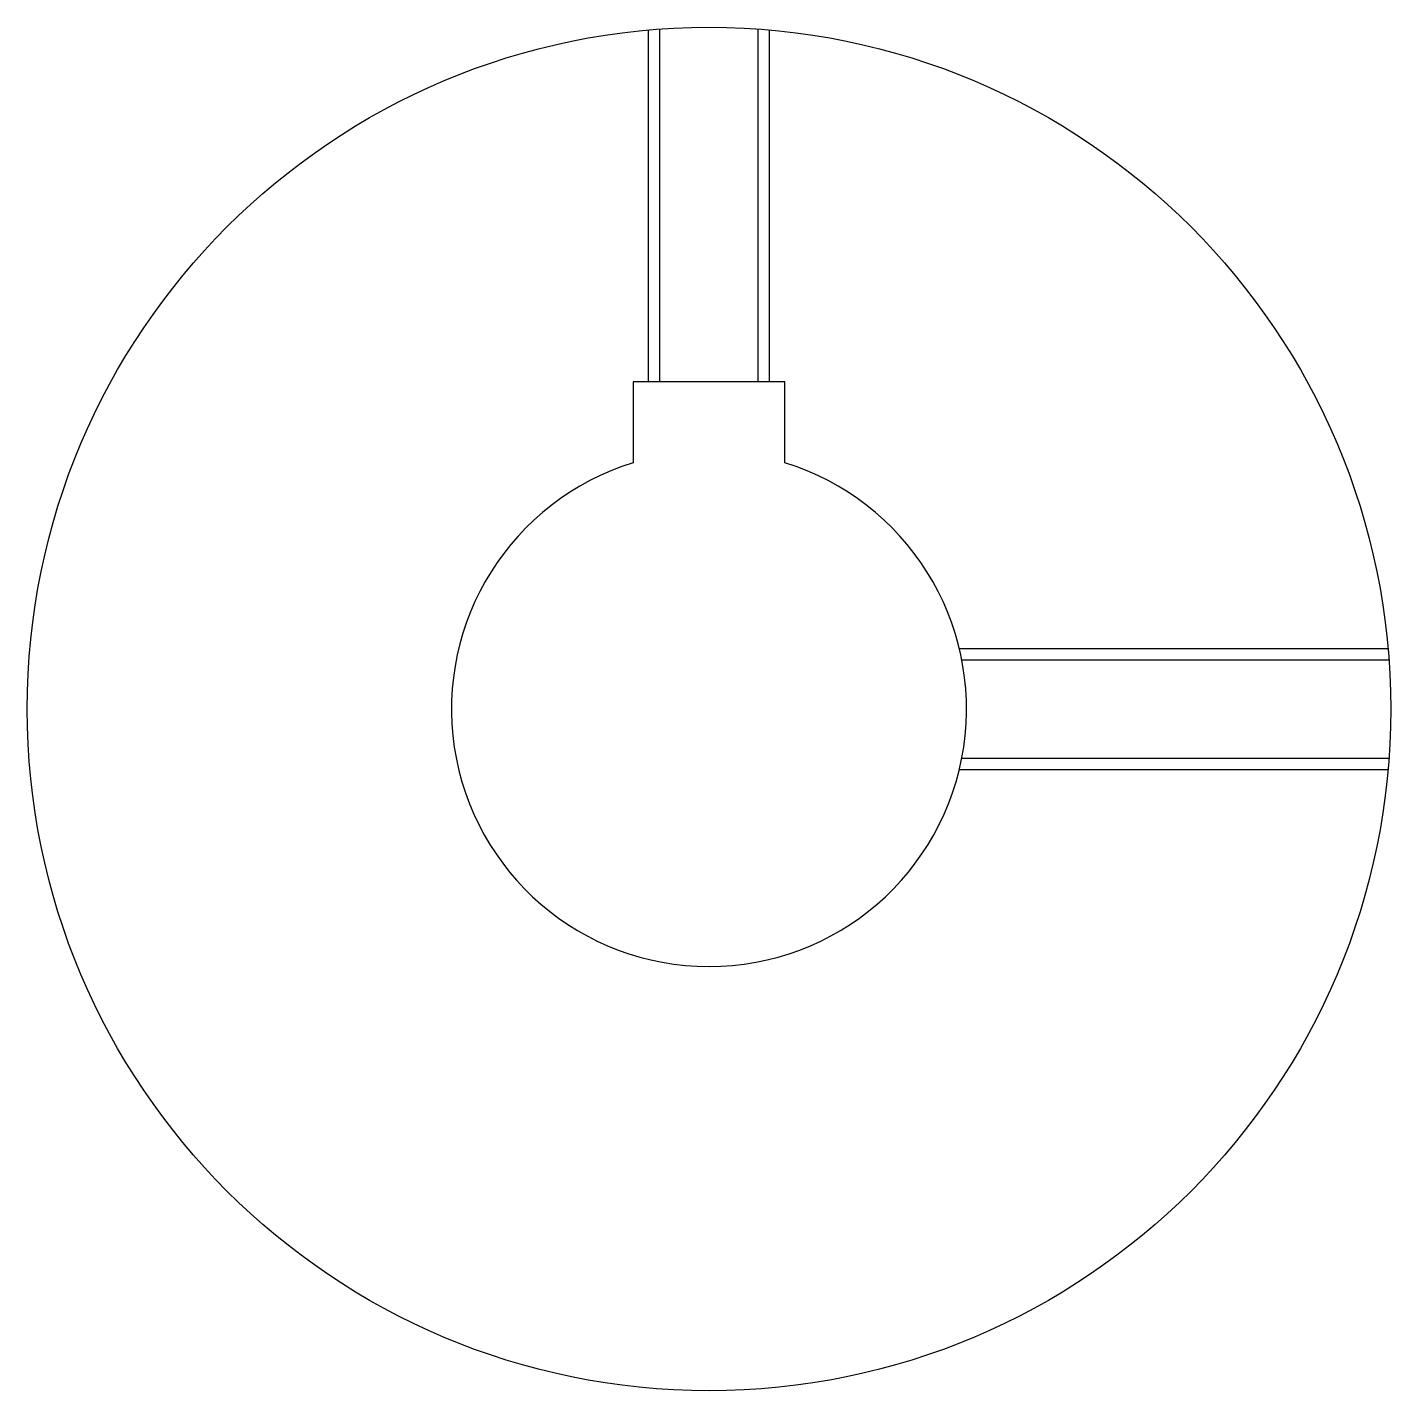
# Model space of a CAD drawing. Header units: metres. Extents: x 114 to 410, y 95 to 242.
# Drawn here: x 365 to 410, y 140.5 to 185.5 of the extents above.
import ezdxf

# ---------------------------------------------------------------- set-up
doc = ezdxf.new("R2010")
doc.units = ezdxf.units.M

msp = doc.modelspace()

# ---------------------------------------------------------------- linework, layer by layer
at = {"color": 4}
for points in [[(385.5, 173.800003), (385.5, 185.410934)], [(385.880005, 173.800003), (385.880005, 185.441605)], [(389.119995, 173.800003), (389.119995, 185.441605)], [(389.5, 173.800003), (389.5, 185.410934)], [(390, 171.124039), (390, 173.800003), (385, 173.800003), (385, 171.124039)], [(395.761353, 165), (409.91095, 165)], [(395.844177, 164.619995), (409.941589, 164.619995)], [(395.844177, 161.380005), (409.941589, 161.380005)], [(395.761353, 161), (409.91095, 161)]]:
    msp.add_lwpolyline(points, dxfattribs=at)
msp.add_circle((387.5, 163), 22.5, dxfattribs=at)
msp.add_arc((387.5, 163), 8.5, 107.1046348, 72.8953652, dxfattribs=at)

doc.saveas('drawing.dxf')
